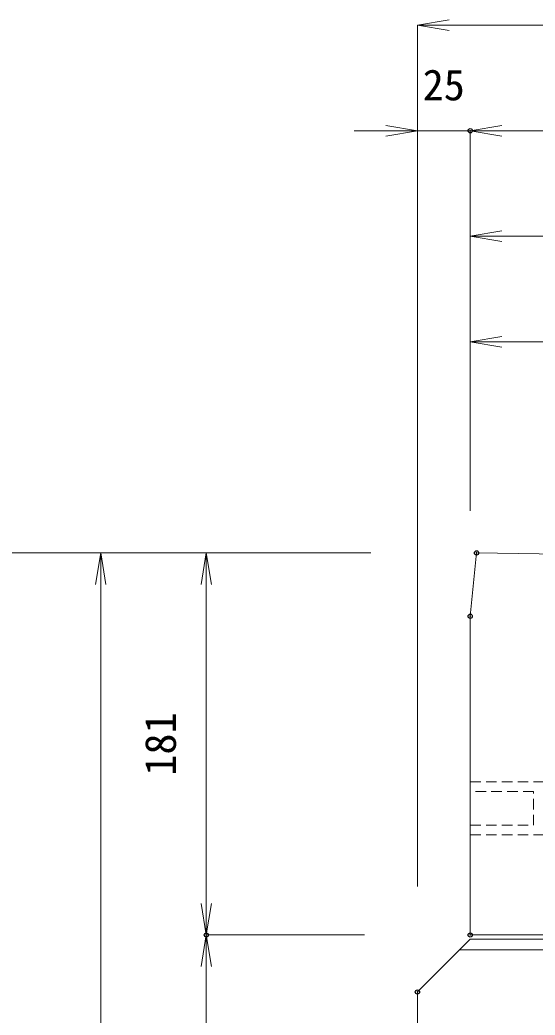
# Model space of a CAD drawing. Units: millimetres, scale not verified. Extents: x -1945 to 1945, y -1206 to 1634.
# Drawn here: x -1403.8 to -1159.8, y 18.4 to 489.9 of the extents above; entities that cross this region are included whole.
import ezdxf
from ezdxf.enums import TextEntityAlignment as Align

# ---------------------------------------------------------------- set-up
doc = ezdxf.new("R2010")
doc.units = ezdxf.units.MM
doc.header["$LTSCALE"] = 10
doc.header["$PDMODE"] = 32
doc.header["$PDSIZE"] = 2
doc.linetypes.add('USER1', pattern=[0.75, 0.5, -0.25])
for name, color, linetype, lineweight in [('0-3_KIJUN', 7, 'USER1', 18), ('0-5_SUNPO_S10', 3, 'Continuous', 18), ('0-9__0-0_0', 7, 'Continuous', 18)]:
    doc.layers.add(name, color=color, linetype=linetype, lineweight=lineweight)
doc.layers.add('0-A__0-2_DEFPOINTS', color=7, linetype='Continuous')
doc.styles.add('ＭＳ ゴシック', font='')
doc.styles.get('ＭＳ ゴシック').set_extended_font_data('MS Gothic')

# ---------------------------------------------------------------- blocks, each defined once
blk = doc.blocks.new('_D2')
at = {"layer": '0-5_SUNPO_S10'}
blk.add_line((707.48, 1657.39), (529.48, 1657.39), dxfattribs=at)
at = {"layer": '0-A__0-2_DEFPOINTS'}
blk.add_point((757.48, 1657.39), dxfattribs=at)
blk = doc.blocks.new('_OPEN')
at = {"layer": '0-9__0-0_0'}
blk.add_line((0, 0), (-1, 0), dxfattribs=at)
blk.add_lwpolyline([(-1, 0.1667), (0, 0), (-1, -0.1667)], dxfattribs=at)
blk = doc.blocks.new('_D24')
at = {"layer": '0-5_SUNPO_S10'}
for p, q in [((754.48, 1677.39), (754.48, 1807.39)), ((769.48, 1807.39), (1157.98, 1807.39)), ((1172.98, 1702.23), (1172.98, 1807.39))]:
    blk.add_line(p, q, dxfattribs=at)
at = {"layer": '0-A__0-2_DEFPOINTS'}
for p in [(1172.98, 1807.39), (1172.98, 1652.23), (754.48, 1627.39)]:
    blk.add_point(p, dxfattribs=at)
at = {"layer": '0-5_SUNPO_S10', "xscale": 15, "yscale": 15, "rotation": 180}
blk.add_blockref('_OPEN', (754.48, 1807.39), dxfattribs=at)
at = {"layer": '0-5_SUNPO_S10', "xscale": 15, "yscale": 15}
blk.add_blockref('_OPEN', (1172.98, 1807.39), dxfattribs=at)
at = {"layer": '0-5_SUNPO_S10', "color": 7, "style": 'ＭＳ ゴシック'}
blk.add_text('418', height=14.66, dxfattribs=at).set_placement((948.73, 1817.39), align=Align.BOTTOM_LEFT)
blk = doc.blocks.new('_D25')
at = {"layer": '0-5_SUNPO_S10'}
for p, q in [((754.48, 1677.39), (754.48, 1857.39)), ((769.48, 1857.39), (1409.48, 1857.39)), ((1424.48, 1642.23), (1424.48, 1857.39))]:
    blk.add_line(p, q, dxfattribs=at)
at = {"layer": '0-A__0-2_DEFPOINTS'}
for p in [(1424.48, 1857.39), (754.48, 1627.39), (1424.48, 1592.23)]:
    blk.add_point(p, dxfattribs=at)
at = {"layer": '0-5_SUNPO_S10', "xscale": 15, "yscale": 15, "rotation": 180}
blk.add_blockref('_OPEN', (754.48, 1857.39), dxfattribs=at)
at = {"layer": '0-5_SUNPO_S10', "xscale": 15, "yscale": 15}
blk.add_blockref('_OPEN', (1424.48, 1857.39), dxfattribs=at)
at = {"layer": '0-5_SUNPO_S10', "color": 7, "style": 'ＭＳ ゴシック'}
blk.add_text('670', height=14.66, dxfattribs=at).set_placement((1074.48, 1867.39), align=Align.BOTTOM_LEFT)
blk = doc.blocks.new('_D26')
at = {"layer": '0-5_SUNPO_S10'}
for p, q in [((714.48, 1857.39), (699.48, 1857.39)), ((729.48, 1499.39), (729.48, 1857.39)), ((729.48, 1857.39), (754.48, 1857.39)), ((754.48, 1677.39), (754.48, 1857.39)), ((769.48, 1857.39), (784.48, 1857.39))]:
    blk.add_line(p, q, dxfattribs=at)
at = {"layer": '0-A__0-2_DEFPOINTS'}
for p in [(754.48, 1857.39), (754.48, 1627.39), (729.48, 1449.39)]:
    blk.add_point(p, dxfattribs=at)
at = {"layer": '0-5_SUNPO_S10', "xscale": 15, "yscale": 15}
blk.add_blockref('_OPEN', (729.48, 1857.39), dxfattribs=at)
at = {"layer": '0-5_SUNPO_S10', "xscale": 15, "yscale": 15, "rotation": 180}
blk.add_blockref('_OPEN', (754.48, 1857.39), dxfattribs=at)
at = {"layer": '0-5_SUNPO_S10', "color": 7, "style": 'ＭＳ ゴシック'}
blk.add_text('25', height=14.66, dxfattribs=at).set_placement((731.98, 1867.39), align=Align.BOTTOM_LEFT)
blk = doc.blocks.new('_D28')
at = {"layer": '0-5_SUNPO_S10'}
for p, q in [((729.48, 1499.39), (729.48, 1907.39)), ((744.48, 1907.39), (1434.48, 1907.39))]:
    blk.add_line(p, q, dxfattribs=at)
at = {"layer": '0-A__0-2_DEFPOINTS'}
blk.add_point((729.48, 1449.39), dxfattribs=at)
at = {"layer": '0-5_SUNPO_S10', "xscale": 15, "yscale": 15, "rotation": 180}
blk.add_blockref('_OPEN', (729.48, 1907.39), dxfattribs=at)
blk = doc.blocks.new('_D29')
at = {"layer": '0-5_SUNPO_S10'}
for p, q in [((707.48, 1657.39), (629.48, 1657.39)), ((629.48, 1642.39), (629.48, 1491.39)), ((704.48, 1476.39), (629.48, 1476.39))]:
    blk.add_line(p, q, dxfattribs=at)
at = {"layer": '0-A__0-2_DEFPOINTS'}
for p in [(757.48, 1657.39), (629.48, 1476.39), (754.48, 1476.39)]:
    blk.add_point(p, dxfattribs=at)
at = {"layer": '0-5_SUNPO_S10', "xscale": 15, "yscale": 15}
for p, rotation in [((629.48, 1657.39), 90), ((629.48, 1476.39), 270)]:
    blk.add_blockref('_OPEN', p, dxfattribs=dict(at, rotation=rotation))
at = {"layer": '0-5_SUNPO_S10', "color": 7, "style": 'ＭＳ ゴシック'}
blk.add_text('181', height=14.66, rotation=90, dxfattribs=at).set_placement((619.48, 1551.89), align=Align.BOTTOM_LEFT)
blk = doc.blocks.new('_D30')
at = {"layer": '0-5_SUNPO_S10'}
for p, q in [((704.48, 1476.39), (629.48, 1476.39)), ((629.48, 1461.39), (629.48, 1036.39)), ((1039.48, 1021.39), (629.48, 1021.39))]:
    blk.add_line(p, q, dxfattribs=at)
at = {"layer": '0-A__0-2_DEFPOINTS'}
for p in [(754.48, 1476.39), (629.48, 1021.39), (1089.48, 1021.39)]:
    blk.add_point(p, dxfattribs=at)
at = {"layer": '0-5_SUNPO_S10', "xscale": 15, "yscale": 15}
for p, rotation in [((629.48, 1476.39), 90), ((629.48, 1021.39), 270)]:
    blk.add_blockref('_OPEN', p, dxfattribs=dict(at, rotation=rotation))
at = {"layer": '0-5_SUNPO_S10', "color": 7, "style": 'ＭＳ ゴシック'}
blk.add_text('455', height=14.66, rotation=90, dxfattribs=at).set_placement((619.48, 1233.89), align=Align.BOTTOM_LEFT)
blk = doc.blocks.new('_D31')
at = {"layer": '0-5_SUNPO_S10'}
for p, q in [((707.48, 1657.39), (579.48, 1657.39)), ((579.48, 1642.39), (579.48, 1036.39))]:
    blk.add_line(p, q, dxfattribs=at)
at = {"layer": '0-A__0-2_DEFPOINTS'}
blk.add_point((757.48, 1657.39), dxfattribs=at)
at = {"layer": '0-5_SUNPO_S10', "xscale": 15, "yscale": 15, "rotation": 90}
blk.add_blockref('_OPEN', (579.48, 1657.39), dxfattribs=at)
blk = doc.blocks.new('_D34')
at = {"layer": '0-5_SUNPO_S10'}
for p, q in [((754.48, 1677.39), (754.48, 1757.39)), ((769.48, 1757.39), (1117.98, 1757.39)), ((1132.98, 1701.39), (1132.98, 1757.39))]:
    blk.add_line(p, q, dxfattribs=at)
at = {"layer": '0-A__0-2_DEFPOINTS'}
for p in [(1132.98, 1757.39), (1132.98, 1651.39), (754.48, 1627.39)]:
    blk.add_point(p, dxfattribs=at)
at = {"layer": '0-5_SUNPO_S10', "xscale": 15, "yscale": 15, "rotation": 180}
blk.add_blockref('_OPEN', (754.48, 1757.39), dxfattribs=at)
at = {"layer": '0-5_SUNPO_S10', "xscale": 15, "yscale": 15}
blk.add_blockref('_OPEN', (1132.98, 1757.39), dxfattribs=at)
at = {"layer": '0-5_SUNPO_S10', "color": 7, "style": 'ＭＳ ゴシック'}
blk.add_text('378', height=14.66, dxfattribs=at).set_placement((928.73, 1767.39), align=Align.BOTTOM_LEFT)
blk = doc.blocks.new('M16_insert_dan')
at = {"layer": '0-3_KIJUN', "color": 3}
for points in [[(0, -12.5), (-50, -12.5), (-50, 12.5), (0, 12.5)], [(0, 8), (-30, 8), (-30, -8), (0, -8)]]:
    blk.add_lwpolyline(points, close=True, dxfattribs=at)

msp = doc.modelspace()

# ---------------------------------------------------------------- linework, layer by layer
at = {"layer": '0-3_KIJUN', "linetype": 'Continuous'}
msp.add_line((-1195.52, 49.39), (-1105.52, 49.39), dxfattribs=at)
msp.add_lwpolyline([(-767.02, 172.23), (-520.52, 172.23), (-520.52, 56.39), (-1190.52, 56.39), (-1190.52, 207.39), (-1187.52, 237.39), (-812.02, 231.39), (-772.02, 232.23)], close=True, dxfattribs=at)
msp.add_lwpolyline([(-515.52, -653.61), (-1195.52, -653.61), (-1215.52, -633.61), (-1215.52, 29.39), (-1190.52, 54.39), (-1105.52, 54.39), (-1100.52, -153.61)], dxfattribs=at)

# ---------------------------------------------------------------- block references
at = {"layer": '0-3_KIJUN', "rotation": 180}
msp.add_blockref('M16_insert_dan', (-1190.52, 116.39), dxfattribs=at)
at = {"layer": '0-5_SUNPO_S10'}
for name in ['_D28', '_D26', '_D25', '_D24', '_D34', '_D2', '_D31', '_D29', '_D30']:
    msp.add_blockref(name, (-1945, -1420), dxfattribs=at)

doc.saveas('drawing.dxf')
